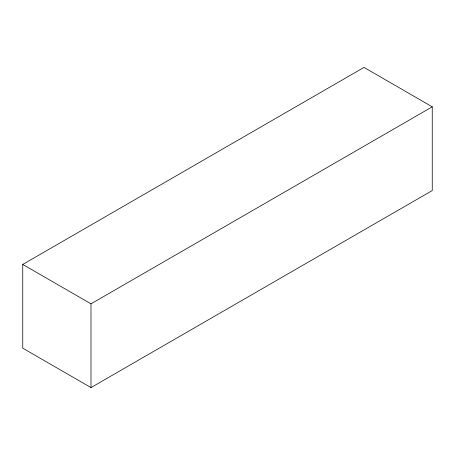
<?xml version="1.0" encoding="UTF-8"?>
<svg xmlns="http://www.w3.org/2000/svg" width="455" height="455" viewBox="0 0 455 455"><rect width="100%" height="100%" fill="white"/><g stroke="black" fill="none" stroke-linecap="round" stroke-linejoin="round"><path stroke-width="0.68" d="M22.75 264.44L364.011 67.42L432.25 106.817L432.25 190.56L90.989 387.58L22.75 348.183L22.75 264.44L90.989 303.838L432.25 106.817M90.989 303.838L90.989 387.58"/></g></svg>
